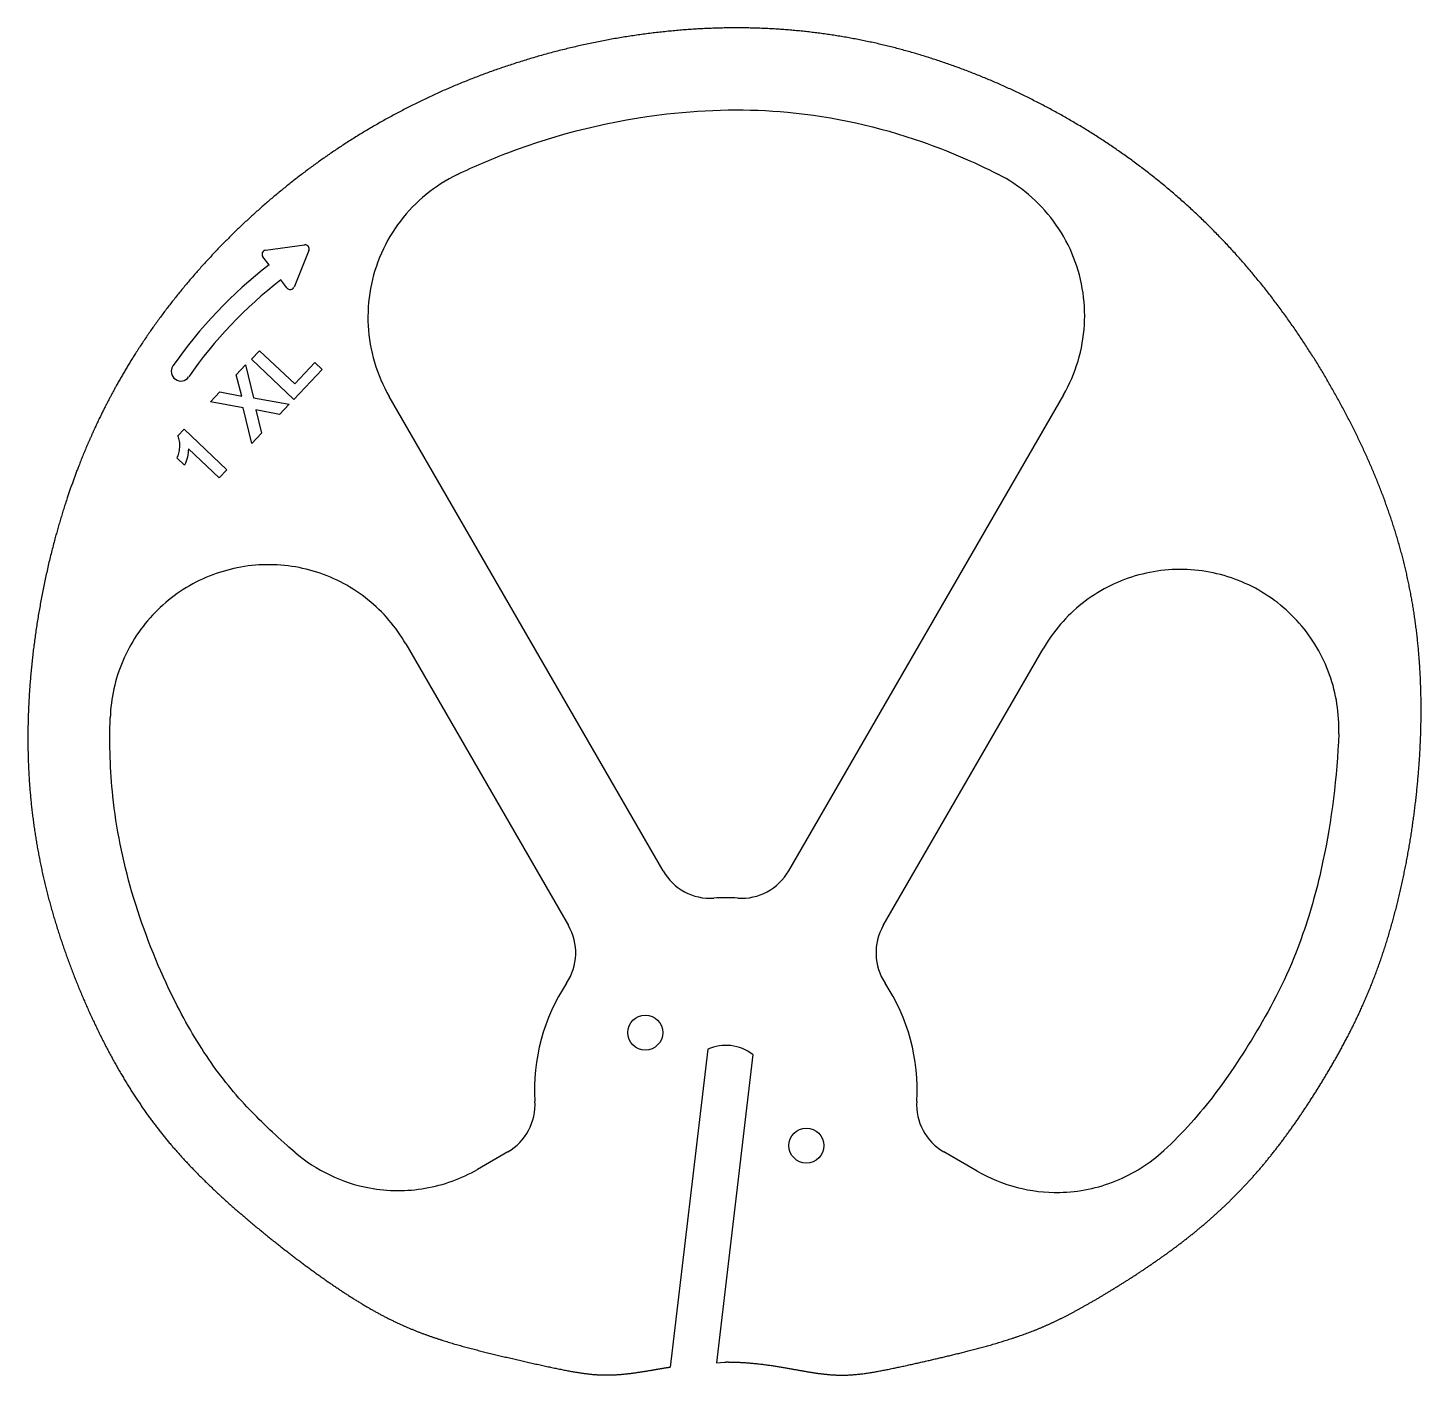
# Model space of a CAD drawing. Extents: x 292 to 547, y 95 to 342.
import ezdxf

# ---------------------------------------------------------------- set-up
doc = ezdxf.new("R2010")
doc.units = 0
doc.header["$LTSCALE"] = 12.7
doc.layers.add('VISIBLE', color=7, linetype='CONTINUOUS')

msp = doc.modelspace()

# ---------------------------------------------------------------- linework, layer by layer
at = {"layer": 'VISIBLE'}
for p, q in [((335.06, 301.21), (342.21, 302.18)), ((343.01, 301.15), (340.27, 294.47)), ((335.7, 298.54), (334.57, 300.01)), ((338.98, 294.3), (337.84, 295.77)), ((332.49, 281.26), (333.98, 282.83)), ((340.21, 273.92), (332.49, 281.26)), ((333.98, 282.83), (340.39, 276.74)), ((340.39, 276.74), (344.1, 280.65)), ((344.1, 280.65), (345.41, 279.4)), ((329.66, 278.41), (331.39, 280.23)), ((330.71, 274.5), (329.66, 278.41)), ((331.39, 280.23), (332.87, 274.21)), ((345.41, 279.4), (340.21, 273.92)), ((324.98, 273.48), (326.72, 275.32)), ((330.99, 272.35), (324.98, 273.48)), ((326.72, 275.32), (330.71, 274.5)), ((332.87, 274.21), (339.4, 273.07)), ((339.4, 273.07), (337.6, 271.18)), ((407.8, 187.65), (357.68, 274.46)), ((481.08, 274.76), (430.79, 187.65)), ((332.53, 265.83), (330.99, 272.35)), ((333.27, 272.01), (334.32, 267.72)), ((337.6, 271.18), (333.27, 272.01)), ((319.01, 267.26), (320.16, 268.47)), ((320.16, 268.47), (327.98, 261.04)), ((334.32, 267.72), (332.53, 265.83)), ((320.23, 261.89), (318.88, 263.18)), ((326.56, 259.55), (320.93, 264.89)), ((327.98, 261.04), (326.56, 259.55)), ((360.73, 229.18), (390.48, 177.65)), ((448.11, 177.65), (477.35, 228.31)), ((415.97, 155.02), (409.12, 96.89)), ((424.21, 154.05), (417.57, 97.69)), ((379.38, 136.25), (373.85, 133.06)), ((465.31, 132.72), (459.2, 136.25)), ((417.57, 97.69), (419.07, 97.81))]:
    msp.add_line(p, q, dxfattribs=at)
for centre in [(404.55, 158.07), (434.03, 137.41)]:
    msp.add_circle(centre, 3.2, dxfattribs=at)
for centre, radius, start, end in [((335.16, 300.47), 0.75, 97.6733, 217.6733), ((342.31, 301.43), 0.75, 337.6733, 97.6733), ((386.74, 232.45), 83.5, 127.6733, 145.2639), ((386.74, 232.45), 80, 127.6733, 145.2639), ((339.57, 294.76), 0.75, 217.6733, 337.6733), ((319.55, 279.03), 1.75, 145.2639, 325.2639), ((416.46, 192.65), 10, 210, 273.6122), ((422.13, 192.65), 10, 266.3878, 330), ((419.29, 147.74), 35, 86.3878, 93.6122), ((381.82, 172.65), 10, 326.3878, 30), ((456.77, 172.65), 10, 150, 213.6122), ((419.29, 147.74), 35, 146.3878, 183.6122), ((419.29, 147.74), 35, 356.3878, 33.6122), ((419.29, 147.74), 8, 52.0273, 114.5241), ((374.38, 144.91), 10, 300, 3.6122), ((464.2, 144.91), 10, 176.3878, 240)]:
    msp.add_arc(centre, radius, start, end, dxfattribs=at)
for points, degree, knots in [([(419.07, 97.81), (419.63, 97.82), (421.24, 97.8), (423.9, 97.68), (427.5, 97.26), (431.78, 96.48), (435.97, 95.69), (439.66, 95.3), (443.19, 95.43), (447.04, 96.04), (451.57, 96.99), (456.77, 98.16), (462.29, 99.46), (467.7, 100.86), (472.6, 102.36), (476.9, 103.98), (480.85, 105.81), (484.8, 107.94), (489.09, 110.45), (493.83, 113.39), (498.89, 116.78), (504.05, 120.6), (509.05, 124.8), (513.69, 129.3), (517.87, 134), (521.6, 138.79), (524.95, 143.58), (528.01, 148.36), (530.87, 153.16), (533.56, 158.13), (536.1, 163.43), (538.47, 169.26), (540.64, 175.72), (542.56, 182.85), (544.18, 190.55), (545.43, 198.65), (546.27, 206.96), (546.64, 215.27), (546.51, 223.39), (545.86, 231.21), (544.7, 238.7), (543.04, 245.89), (540.9, 252.85), (538.32, 259.66), (535.32, 266.39), (531.91, 273.09), (528.09, 279.75), (523.85, 286.33), (519.19, 292.78), (514.09, 299.01), (508.57, 304.96), (502.64, 310.56), (496.33, 315.75), (489.71, 320.52), (482.83, 324.84), (475.75, 328.69), (468.51, 332.08), (461.15, 334.99), (453.69, 337.41), (446.13, 339.34), (438.45, 340.75), (430.65, 341.64), (422.72, 342.01), (414.67, 341.84), (406.55, 341.14), (398.4, 339.93), (390.29, 338.22), (382.32, 336.02), (374.56, 333.37), (367.07, 330.3), (359.89, 326.82), (353.06, 322.98), (346.58, 318.79), (340.43, 314.27), (334.61, 309.46), (329.09, 304.35), (323.89, 298.96), (318.99, 293.26), (314.44, 287.26), (310.25, 280.93), (307.21, 275.61), (305.12, 271.48), (303.81, 268.67), (303.18, 267.25)], 5, [0.3455707, 0.3455707, 0.3455707, 0.3455707, 0.3455707, 0.3455707, 0.35, 0.3583333, 0.3666667, 0.375, 0.3833333, 0.3916667, 0.4, 0.4083333, 0.4166667, 0.425, 0.4333333, 0.4416667, 0.45, 0.4583333, 0.4666667, 0.475, 0.4833333, 0.4916667, 0.5, 0.5083333, 0.5166667, 0.525, 0.5333333, 0.5416667, 0.55, 0.5583333, 0.5666667, 0.575, 0.5833333, 0.5916667, 0.6, 0.6083333, 0.6166667, 0.625, 0.6333333, 0.6416667, 0.65, 0.6583333, 0.6666667, 0.675, 0.6833333, 0.6916667, 0.7, 0.7083333, 0.7166667, 0.725, 0.7333333, 0.7416667, 0.75, 0.7583333, 0.7666667, 0.775, 0.7833333, 0.7916667, 0.8, 0.8083333, 0.8166667, 0.825, 0.8333333, 0.8416667, 0.85, 0.8583333, 0.8666667, 0.875, 0.8833333, 0.8916667, 0.9, 0.9083333, 0.9166667, 0.925, 0.9333333, 0.9416667, 0.95, 0.9583333, 0.9666667, 0.975, 0.9833333, 0.9916667, 1, 1, 1, 1, 1, 1]), ([(370.19, 315.07), (373.17, 316.51), (376.25, 317.84), (379.42, 319.04), (388.65, 322.55), (398.66, 325.01), (408.51, 326.14), (416.05, 327.01), (423.45, 327.11), (430.6, 326.46), (439.05, 325.68), (447.21, 323.86), (455.29, 321.02), (459.95, 319.39), (464.58, 317.41), (469.09, 315.11)], 3, [-0.9039977, -0.9039977, -0.9039977, -0.9039977, -0.8922476, -0.8922476, -0.8922476, -0.8580803, -0.8580803, -0.8580803, -0.8319035, -0.8319035, -0.8319035, -0.8009671, -0.8009671, -0.8009671, -0.7831379, -0.7831379, -0.7831379, -0.7831379]), ([(370.19, 315.07), (368.15, 314.09), (366.21, 312.86), (364.46, 311.42), (360.94, 308.55), (358.11, 304.84), (356.27, 300.68), (354.43, 296.53), (353.59, 291.94), (353.84, 287.4), (354.08, 282.87), (355.41, 278.39), (357.68, 274.46)], 3, [0, 0, 0, 0, 0.683167, 0.683167, 0.683167, 2.049502, 2.049502, 2.049502, 3.415836, 3.415836, 3.415836, 4.782171, 4.782171, 4.782171, 4.782171]), ([(481.08, 274.76), (482.2, 276.7), (483.09, 278.77), (483.74, 280.92), (485.03, 285.22), (485.3, 289.82), (484.53, 294.23), (483.76, 298.65), (481.95, 302.89), (479.28, 306.5), (476.61, 310.1), (473.09, 313.08), (469.09, 315.11)], 3, [0, 0, 0, 0, 0.674701, 0.674701, 0.674701, 2.024102, 2.024102, 2.024102, 3.373503, 3.373503, 3.373503, 4.722904, 4.722904, 4.722904, 4.722904]), ([(303.18, 267.25), (302.54, 265.83), (301.32, 262.97), (299.62, 258.59), (297.61, 252.63), (295.54, 245.05), (293.91, 237.41), (292.69, 229.81), (291.88, 222.3), (291.5, 214.93), (291.53, 207.69), (292, 200.57), (292.92, 193.54), (294.28, 186.56), (296.09, 179.64), (298.29, 172.82), (300.83, 166.18), (303.64, 159.82), (306.65, 153.85), (309.83, 148.35), (313.15, 143.32), (316.67, 138.71), (320.46, 134.39), (324.58, 130.23), (329.07, 126.12), (333.89, 122.04), (338.89, 118.04), (343.92, 114.26), (348.8, 110.85), (353.44, 107.91), (357.88, 105.49), (362.28, 103.52), (366.84, 101.9), (371.69, 100.49), (376.79, 99.22), (381.87, 98.04), (386.64, 96.97), (390.88, 96.07), (394.63, 95.47), (398.24, 95.32), (401.74, 95.65), (404.78, 96.16), (407.13, 96.57), (408.6, 96.81), (409.12, 96.89)], 5, [0, 0, 0, 0, 0, 0, 0.0083333, 0.0166667, 0.025, 0.0333333, 0.0416667, 0.05, 0.0583333, 0.0666667, 0.075, 0.0833333, 0.0916667, 0.1, 0.1083333, 0.1166667, 0.125, 0.1333333, 0.1416667, 0.15, 0.1583333, 0.1666667, 0.175, 0.1833333, 0.1916667, 0.2, 0.2083333, 0.2166667, 0.225, 0.2333333, 0.2416667, 0.25, 0.2583333, 0.2666667, 0.275, 0.2833333, 0.2916667, 0.3, 0.3083333, 0.3166667, 0.325, 0.3294463, 0.3294463, 0.3294463, 0.3294463, 0.3294463, 0.3294463]), ([(319.36, 265.14), (319.38, 265.52), (319.41, 266.25), (319.14, 266.93), (319.01, 267.26)], 3, [0, 0, 0, 0, 0.1127081, 0.2174206, 0.2174206, 0.2174206, 0.2174206]), ([(318.88, 263.18), (318.99, 263.47), (319.24, 264.1), (319.32, 264.77), (319.36, 265.14)], 3, [0, 0, 0, 0, 0.0923101, 0.2023129, 0.2023129, 0.2023129, 0.2023129]), ([(320.93, 264.89), (320.9, 264.38), (320.83, 263.34), (320.44, 262.38), (320.23, 261.89)], 3, [0, 0, 0, 0, 0.1533329, 0.3101167, 0.3101167, 0.3101167, 0.3101167]), ([(360.73, 229.18), (358.94, 232.27), (356.58, 235.03), (353.8, 237.27), (351.02, 239.51), (347.83, 241.23), (344.43, 242.31), (341.03, 243.4), (337.42, 243.84), (333.86, 243.63), (330.3, 243.41), (326.78, 242.53), (323.53, 241.05), (320.29, 239.56), (317.32, 237.47), (314.83, 234.91), (312.34, 232.36), (310.33, 229.33), (308.93, 226.05), (307.53, 222.77), (306.75, 219.23), (306.63, 215.66)], 3, [0, 0, 0, 0, 1.073744, 1.073744, 1.073744, 2.147488, 2.147488, 2.147488, 3.221232, 3.221232, 3.221232, 4.294976, 4.294976, 4.294976, 5.36872, 5.36872, 5.36872, 6.442463, 6.442463, 6.442463, 7.516207, 7.516207, 7.516207, 7.516207]), ([(531.45, 212.75), (531.58, 216.41), (531.02, 220.1), (529.78, 223.55), (528.55, 227.01), (526.66, 230.22), (524.23, 232.97), (521.81, 235.72), (518.86, 238.01), (515.6, 239.67), (512.33, 241.33), (508.74, 242.36), (505.09, 242.69), (501.44, 243.02), (497.72, 242.65), (494.21, 241.61), (490.7, 240.57), (487.38, 238.85), (484.51, 236.58), (481.63, 234.31), (479.19, 231.48), (477.35, 228.31)], 3, [0, 0, 0, 0, 1.103048, 1.103048, 1.103048, 2.206096, 2.206096, 2.206096, 3.309145, 3.309145, 3.309145, 4.412193, 4.412193, 4.412193, 5.515241, 5.515241, 5.515241, 6.618289, 6.618289, 6.618289, 7.721337, 7.721337, 7.721337, 7.721337]), ([(340.42, 136.21), (339.94, 136.62), (339.46, 137.04), (338.99, 137.45), (336.08, 140.02), (333.49, 142.51), (331.21, 144.99), (328.47, 147.97), (326.11, 150.98), (323.79, 154.52), (321.57, 157.92), (319.38, 161.83), (317.33, 166.16), (314.74, 171.63), (312.39, 177.69), (310.61, 183.77), (308.91, 189.6), (307.74, 195.42), (307.11, 201.33), (306.62, 205.98), (306.46, 210.74), (306.63, 215.66)], 3, [-0.1859497, -0.1859497, -0.1859497, -0.1859497, -0.1831731, -0.1831731, -0.1831731, -0.1658857, -0.1658857, -0.1658857, -0.14515, -0.14515, -0.14515, -0.1252478, -0.1252478, -0.1252478, -0.1001268, -0.1001268, -0.1001268, -0.0759981, -0.0759981, -0.0759981, -0.0569696, -0.0569696, -0.0569696, -0.0569696]), ([(531.45, 212.75), (531.16, 204.91), (530.11, 196.73), (528.57, 189.47), (527.53, 184.56), (526.28, 180.1), (524.91, 176.18), (522.75, 169.96), (520.32, 165.02), (517.47, 160.06), (514.9, 155.59), (512.02, 151.1), (508.8, 146.85), (506.04, 143.21), (502.98, 139.76), (499.47, 136.52)], 3, [-0.6302796, -0.6302796, -0.6302796, -0.6302796, -0.6037214, -0.6037214, -0.6037214, -0.5857834, -0.5857834, -0.5857834, -0.5572933, -0.5572933, -0.5572933, -0.531593, -0.531593, -0.531593, -0.5095113, -0.5095113, -0.5095113, -0.5095113]), ([(340.42, 136.21), (344.3, 132.87), (349.07, 130.58), (354.1, 129.65), (357.46, 129.03), (360.92, 129.02), (364.28, 129.6), (367.64, 130.18), (370.9, 131.35), (373.85, 133.06)], 3, [0, 0, 0, 0, 1.538633, 1.538633, 1.538633, 2.564389, 2.564389, 2.564389, 3.590144, 3.590144, 3.590144, 3.590144]), ([(465.31, 132.72), (469.86, 130.09), (475.14, 128.74), (480.39, 128.84), (483.9, 128.91), (487.39, 129.63), (490.64, 130.94), (493.89, 132.25), (496.9, 134.15), (499.47, 136.52)], 3, [0, 0, 0, 0, 1.580665, 1.580665, 1.580665, 2.634441, 2.634441, 2.634441, 3.688218, 3.688218, 3.688218, 3.688218])]:
    msp.add_open_spline(points, degree=degree, knots=knots, dxfattribs=at)

doc.saveas('drawing.dxf')
